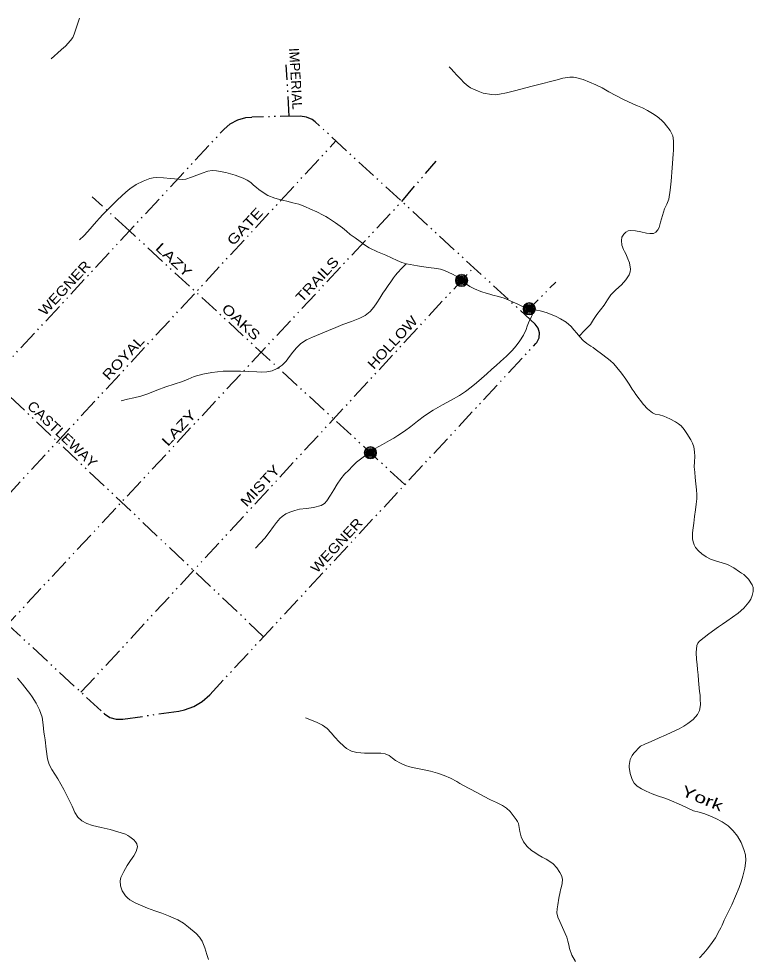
# Model space of a CAD drawing. Extents: x 3427609 to 3633543, y 2397145 to 2594380.
# Drawn here: x 3607468 to 3616882, y 2520221 to 2532238 of the extents above; entities that cross this region are included whole.
import ezdxf
from ezdxf.enums import TextEntityAlignment as Align

# ---------------------------------------------------------------- set-up
doc = ezdxf.new("R2010")
doc.units = 0
doc.header["$LTSCALE"] = 51
doc.linetypes.add('DASH_DOUBLE_DOT', pattern=[9.2, 5, -1.2, 0.3, -1.2, 0.3, -1.2])
for name, color, linetype, lineweight in [('17', 7, 'Continuous', 13), ('24', 7, 'DASH_DOUBLE_DOT', 25), ('37', 7, 'DASH_DOUBLE_DOT', 13)]:
    doc.layers.add(name, color=color, linetype=linetype, lineweight=lineweight)
doc.layers.add('19', color=7, linetype='Continuous')
doc.layers.add('34', color=7, linetype='Continuous')

msp = doc.modelspace()

# ---------------------------------------------------------------- linework, layer by layer
at = {"layer": '17'}
for centre, radius in [((3613144.42, 2528883.6), 78.75), ((3613144.42, 2528883.6), 68.17), ((3613144.42, 2528883.6), 56.02), ((3613144.42, 2528883.6), 44.87), ((3613144.42, 2528883.6), 34.07), ((3613144.42, 2528883.6), 24.38), ((3613144.42, 2528883.6), 16.2), ((3613144.42, 2528883.6), 8.59), ((3614011.55, 2528520.13), 78.75), ((3614011.55, 2528520.13), 68.17), ((3614011.55, 2528520.13), 56.02), ((3614011.55, 2528520.13), 44.87), ((3614011.55, 2528520.13), 34.07), ((3614011.55, 2528520.13), 24.38), ((3614011.55, 2528520.13), 16.2), ((3614011.55, 2528520.13), 8.59), ((3611975.06, 2526674.63), 78.75), ((3611975.06, 2526674.63), 68.17), ((3611975.06, 2526674.63), 56.02), ((3611975.06, 2526674.63), 44.87), ((3611975.06, 2526674.63), 34.07), ((3611975.06, 2526674.63), 24.38), ((3611975.06, 2526674.63), 16.2), ((3611975.06, 2526674.63), 8.59)]:
    msp.add_circle(centre, radius, dxfattribs=at)
at = {"layer": '24'}
for p, q in [((3610935.07, 2530986.06), (3610897.29, 2531645.2)), ((3606994.93, 2525770.27), (3611533.38, 2530671.02)), ((3608266.01, 2523604.1), (3613297.48, 2529049.26)), ((3613945.48, 2528453.55), (3614351.15, 2528862.36))]:
    msp.add_line(p, q, dxfattribs=at)
for points in [[(3603038.63, 2526423.88), (3603964.06, 2527398.25), (3604017.56, 2527437.3), (3604081.41, 2527454.91), (3604147.37, 2527448.81), (3604206.91, 2527419.79), (3604223.26, 2527406.24), (3605429.15, 2526283.9), (3605501.92, 2526232.49), (3605585.73, 2526202.27), (3605674.56, 2526195.41), (3605762.01, 2526212.4), (3605841.81, 2526252.02), (3605898.89, 2526300.95), (3610094.74, 2530816.79), (3610177.83, 2530888.64), (3610274.51, 2530940.79), (3610380.19, 2530970.78), (3610455.43, 2530977.74)], [(3614096.63, 2528076.19), (3614106.87, 2528088.28), (3614136.17, 2528145.7), (3614142.65, 2528209.84), (3614125.42, 2528271.96), (3614086.83, 2528323.59), (3611267.57, 2530915.39), (3611229.92, 2530944.46), (3611155.78, 2530977.95), (3611075.12, 2530988.49), (3610455.44, 2530977.75)], [(3606938.44, 2524059.64), (3612376.65, 2529895.79), (3612816.45, 2530411.82)], [(3612417.46, 2526267.26), (3608887.58, 2529517.57), (3608411.2, 2529954.57)], [(3603897.9, 2523942.11), (3606226.26, 2525183.18), (3606278.88, 2525205.73), (3606367.17, 2525222.41), (3606456.72, 2525215.22), (3606541.21, 2525184.69), (3606614.67, 2525132.96), (3608556.74, 2523334.93), (3608565.11, 2523327.47), (3608636.16, 2523282.24), (3608717.04, 2523258.77), (3608801.26, 2523258.95), (3609517.81, 2523363.09), (3609592.04, 2523378.18), (3609711.42, 2523421.89), (3609820.48, 2523487.2), (3609915.36, 2523571.81), (3614096.64, 2528076.19)], [(3610606.6, 2524316.47), (3607120.87, 2527616.12), (3606651.26, 2528078.21)]]:
    msp.add_lwpolyline(points, dxfattribs=at)
at = {"layer": '37'}
for points in [[(3607885.17, 2531722.51), (3607924.83, 2531760.22), (3607964.5, 2531797.94), (3608016.33, 2531841.87), (3608068.72, 2531885.69), (3608133.47, 2531957.24), (3608159.51, 2531997.58), (3608179.71, 2532040.99), (3608213.37, 2532143.42), (3608246.24, 2532245.76)], [(3614651.79, 2528170.51), (3614722.89, 2528245.25), (3614794, 2528320), (3614836.3, 2528382.73), (3614875.06, 2528448.34), (3614922.22, 2528508.05), (3614969.49, 2528567.66), (3615012.91, 2528632.8), (3615057.12, 2528697.43), (3615122.79, 2528763.99), (3615192.34, 2528828.04), (3615248.39, 2528889.43), (3615293.21, 2528956.73), (3615304.74, 2528991.79), (3615307.64, 2529029.19), (3615294.03, 2529107.61), (3615275.77, 2529159.89), (3615247.61, 2529225.67), (3615232.57, 2529252.36), (3615217.61, 2529279.36), (3615198.77, 2529336.16), (3615191.85, 2529393.95), (3615198.85, 2529437.45), (3615221.5, 2529478.06), (3615246.82, 2529502), (3615278.38, 2529518.48), (3615310.15, 2529523.85), (3615373.41, 2529518.74), (3615443.05, 2529504.9), (3615512.68, 2529490.75), (3615558.56, 2529483.55), (3615604.66, 2529485.3), (3615634.09, 2529500.79), (3615660.6, 2529530.43), (3615676.07, 2529562.81), (3615695.29, 2529631.43), (3615719.93, 2529716.14), (3615745.25, 2529800.22), (3615773.66, 2529862.15), (3615798.61, 2529925.44), (3615817.91, 2530040.3), (3615829, 2530156.03), (3615842.3, 2530328.1), (3615854.8, 2530500.26), (3615858.09, 2530554.52), (3615860.87, 2530608.78), (3615861.24, 2530672.22), (3615850.76, 2530735.55), (3615817.31, 2530804.79), (3615770.52, 2530866.38), (3615738.91, 2530904.28), (3615704.5, 2530939.27), (3615650.1, 2530984.53), (3615592.01, 2531024.59), (3615528.35, 2531062.03), (3615462.59, 2531095.06), (3615399.91, 2531120.9), (3615337.46, 2531147.1), (3615273.27, 2531177.24), (3615209.53, 2531208.35), (3615119.21, 2531254.49), (3615029.49, 2531301.74), (3614986.78, 2531326.08), (3614944.07, 2531350.51), (3614863.68, 2531389.62), (3614781.53, 2531425.69), (3614702.83, 2531457.99), (3614621.95, 2531482.42), (3614577.14, 2531488.7), (3614531.46, 2531488.51), (3614441.02, 2531474), (3614369.86, 2531456.63), (3614298.89, 2531438.48), (3614166.03, 2531403.02), (3614033.12, 2531367.75), (3613919.36, 2531338.47), (3613805.48, 2531309.58), (3613718.09, 2531288.49), (3613630.38, 2531269.53), (3613578.5, 2531263.31), (3613525.81, 2531264.74), (3613421.28, 2531285.73), (3613357.73, 2531308.18), (3613296.19, 2531335.12), (3613260.01, 2531351.36), (3613226.82, 2531372.26), (3613177.97, 2531418.11), (3613131.38, 2531465.81), (3613085.87, 2531512.24), (3613041.21, 2531559.44), (3613013.59, 2531590.03), (3612985.98, 2531620.63)], [(3611779.31, 2529427.9), (3611714.44, 2529473.74), (3611666.69, 2529515.71), (3611619.15, 2529558.03), (3611528.59, 2529620.74), (3611435.97, 2529680.47), (3611402.29, 2529701.66), (3611367.86, 2529721.6), (3611288.56, 2529760.57), (3611207.96, 2529796.83), (3611133.07, 2529831.21), (3611056.2, 2529860.31), (3610980.05, 2529879.58), (3610903.57, 2529897.33), (3610827.78, 2529916.6), (3610752.21, 2529937.01), (3610659.81, 2529973.73), (3610574.89, 2530026.49), (3610545.03, 2530049.42), (3610515.94, 2530073.07), (3610478.69, 2530105.64), (3610440.8, 2530137.88), (3610395, 2530168.28), (3610346.01, 2530192.7), (3610242.25, 2530232.28), (3610122.25, 2530268.33), (3610000.71, 2530290.23), (3609945.48, 2530293.19), (3609891.1, 2530284.36), (3609820.48, 2530259.93), (3609750.54, 2530234.32), (3609681.03, 2530206.28), (3609610.06, 2530180.31), (3609563.36, 2530175.7), (3609516.22, 2530180.01), (3609463.93, 2530185.05), (3609411.64, 2530190.1), (3609322.34, 2530197.62), (3609232.98, 2530202.86), (3609189.97, 2530200.11), (3609147.7, 2530190.04), (3609064.59, 2530157.63), (3608973.09, 2530114.56), (3608890.5, 2530059.41), (3608839.6, 2530014.93), (3608790.28, 2529969.08), (3608731.56, 2529912.75), (3608673.27, 2529855.99), (3608609.04, 2529791.98), (3608545.96, 2529726.84), (3608504.8, 2529682.11), (3608464.25, 2529636.84), (3608410.49, 2529573.77), (3608355.37, 2529511.98), (3608301.47, 2529456.83), (3608247.57, 2529401.68)], [(3616411.14, 2525283.14), (3616372.46, 2525295.84), (3616334.03, 2525309.57), (3616276.47, 2525340.27), (3616223.11, 2525380.36), (3616179.98, 2525417.25), (3616143.74, 2525459.59), (3616124.68, 2525493.69), (3616110.7, 2525532.27), (3616102.97, 2525570.86), (3616103.52, 2525648.03), (3616112.54, 2525710.96), (3616121.18, 2525773.95), (3616130.96, 2525858.72), (3616140.72, 2525943.53), (3616148.85, 2526014.4), (3616156.79, 2526085.29), (3616157.96, 2526141.43), (3616153.53, 2526197.62), (3616146.26, 2526276.83), (3616138.92, 2526356.04), (3616132.43, 2526424.68), (3616125.97, 2526493.33), (3616127.11, 2526559.43), (3616131.63, 2526625.64), (3616130.95, 2526687.79), (3616121.56, 2526749.77), (3616105.16, 2526795.58), (3616083.3, 2526838.26), (3616031.4, 2526920.08), (3615997.46, 2526971), (3615958.35, 2527017.98), (3615923.9, 2527046.85), (3615886.06, 2527070.94), (3615812.2, 2527110.29), (3615736.76, 2527145.04), (3615681.58, 2527158.62), (3615625.04, 2527168.77), (3615590.68, 2527184.81), (3615528.08, 2527236.23), (3615473.37, 2527294.25), (3615377.78, 2527421.76), (3615353.82, 2527456.25), (3615330.33, 2527491.02), (3615289.68, 2527554.48), (3615248.85, 2527617.86), (3615193.51, 2527694.37), (3615133.92, 2527767.92), (3615092.95, 2527814.29), (3615047.81, 2527856.34), (3614952.25, 2527931.32), (3614854.95, 2528003.72), (3614828.19, 2528023.11), (3614801.41, 2528042.46), (3614750.97, 2528075.96), (3614702.41, 2528112.15), (3614659.04, 2528158.98), (3614618.81, 2528208.53), (3614583.24, 2528250.97), (3614547.3, 2528293.24), (3614482.92, 2528347.68), (3614409.48, 2528391.34), (3614357.03, 2528419.43), (3614302.84, 2528443.7), (3614228.45, 2528470.73), (3614152.65, 2528492.66), (3614102.92, 2528502.44), (3614053.18, 2528512.09), (3613987.03, 2528528.42), (3613923, 2528550.81), (3613864.38, 2528577.56), (3613805.76, 2528604.31), (3613748.65, 2528630.73), (3613691.2, 2528656.54), (3613617.73, 2528679.08), (3613542.49, 2528696.26), (3613507.3, 2528705.57), (3613472.12, 2528714.88), (3613390.72, 2528741.43), (3613311.18, 2528774.23), (3613250.16, 2528805.45), (3613192.37, 2528842.25), (3613144.28, 2528883.33), (3613095.81, 2528923.87), (3613035.13, 2528959.45), (3612971.75, 2528990.48), (3612922.79, 2529012.77), (3612871.97, 2529028.41), (3612794.48, 2529039.98), (3612716.95, 2529050.84), (3612577.57, 2529071.79), (3612438.61, 2529096.25), (3612377.65, 2529115.08), (3612318.9, 2529140.46), (3612246.3, 2529172.9), (3612173.71, 2529205.37), (3612064.92, 2529251.63), (3611957.94, 2529302.12), (3611899.95, 2529340.45), (3611844.22, 2529382.12), (3611779.31, 2529427.9)], [(3608782.59, 2527341.68), (3608863.57, 2527359.61), (3608944.55, 2527377.55), (3609033.35, 2527401.59), (3609120.73, 2527430.84), (3609237.7, 2527475.69), (3609354.45, 2527520.85), (3609459.53, 2527554.66), (3609564.76, 2527587.97), (3609640.01, 2527619.81), (3609715.67, 2527651.4), (3609827.13, 2527681.97), (3609940.8, 2527702.91), (3610014.54, 2527713.15), (3610088.55, 2527718.7), (3610199.59, 2527720.12), (3610310.6, 2527718.58), (3610415.75, 2527714.63), (3610520.89, 2527710.34), (3610584.98, 2527709.46), (3610649.08, 2527711.24), (3610715.74, 2527725.36), (3610779.16, 2527755.81), (3610842.58, 2527798.46), (3610896.48, 2527850.4), (3610940.1, 2527906.61), (3610983.1, 2527962.97), (3611029.55, 2528020.28), (3611081.65, 2528073.1), (3611154.68, 2528119.89), (3611233.56, 2528155.07), (3611336.56, 2528197.89), (3611439.59, 2528240.62), (3611531.45, 2528278.6), (3611623.32, 2528316.54), (3611731.48, 2528357.6), (3611839.99, 2528398.31), (3611910.13, 2528435.43), (3611971.97, 2528486.54), (3612018.5, 2528539.45), (3612058.63, 2528596.47), (3612095.57, 2528657.56), (3612133.2, 2528718.09), (3612167.16, 2528768.4), (3612201.53, 2528818.44), (3612235.49, 2528866.79), (3612269.91, 2528914.83), (3612295.29, 2528949.31), (3612322.95, 2528981.86), (3612378.66, 2529039.84), (3612434.38, 2529097.82)], [(3610501.61, 2525450.31), (3610561.95, 2525515.48), (3610622.29, 2525580.65), (3610678.93, 2525652.85), (3610732.1, 2525728), (3610772.58, 2525780.79), (3610814.88, 2525832.58), (3610842.48, 2525859.18), (3610890.99, 2525890.33), (3610944.33, 2525914.16), (3611005, 2525934.32), (3611066.64, 2525949.33), (3611156.17, 2525960.7), (3611246, 2525972.28), (3611342.4, 2526000.3), (3611385, 2526024.2), (3611417.65, 2526058.57), (3611462.25, 2526129.39), (3611506.41, 2526200.26), (3611550.51, 2526270.59), (3611595.2, 2526340.63), (3611643.55, 2526398.7), (3611697.69, 2526452.16), (3611747.34, 2526503.06), (3611799.07, 2526551.77), (3611848.63, 2526591.84), (3611899.49, 2526630.2), (3611966.96, 2526681.18), (3612036.56, 2526729.1), (3612128.45, 2526781.06), (3612221.16, 2526831.47), (3612274.4, 2526862.34), (3612327.14, 2526894.13), (3612411.82, 2526950.87), (3612494.32, 2527010.74), (3612579.84, 2527079.68), (3612666.43, 2527147.27), (3612781.45, 2527220.36), (3612899.26, 2527288.83), (3613008.84, 2527347.72), (3613117.93, 2527407.66), (3613194.31, 2527457.75), (3613266.78, 2527513.38), (3613334.5, 2527570.05), (3613400.95, 2527628.09), (3613465.34, 2527686.77), (3613529.77, 2527745.37), (3613586.97, 2527794.71), (3613644.38, 2527843.88), (3613718.55, 2527913), (3613789.98, 2527985.24), (3613842.7, 2528045.58), (3613890.93, 2528109.96), (3613935.92, 2528180.66), (3613973.01, 2528255.51), (3613985.69, 2528297.66), (3613999.33, 2528339.26), (3614040.36, 2528422.92), (3614081.4, 2528506.58)], [(3616195.15, 2520199.3), (3616247.79, 2520259.75), (3616292.18, 2520311.92), (3616334.52, 2520365.72), (3616395.98, 2520457.16), (3616450.25, 2520552.84), (3616466.59, 2520585.35), (3616482.17, 2520618.19), (3616510.1, 2520681.52), (3616538.14, 2520744.77), (3616573.35, 2520812.77), (3616608.5, 2520880.87), (3616655.94, 2520991.29), (3616699.84, 2521103.27), (3616725.37, 2521173.6), (3616748.94, 2521245.6), (3616774.78, 2521347.66), (3616787.72, 2521449.9), (3616782.21, 2521519.09), (3616762.86, 2521588.3), (3616726.98, 2521677.31), (3616679.28, 2521760.07), (3616624.46, 2521830.28), (3616559.4, 2521890.2), (3616484.1, 2521941.95), (3616404.45, 2521985.37), (3616332.62, 2522017.94), (3616259.34, 2522046.31), (3616187.47, 2522065.95), (3616115.91, 2522086.13), (3615960.83, 2522157.08), (3615805.52, 2522227.51), (3615737.15, 2522249.55), (3615668.63, 2522271.41), (3615588.34, 2522301.73), (3615508.93, 2522334.75), (3615449.9, 2522365.01), (3615394.1, 2522402.84), (3615355.84, 2522439.46), (3615327.92, 2522484.99), (3615302.44, 2522563.97), (3615292.14, 2522644.36), (3615291.8, 2522666.86), (3615294, 2522689.35), (3615305.42, 2522742.21), (3615327.93, 2522791.75), (3615351.48, 2522822.49), (3615377.14, 2522850.79), (3615405.68, 2522883.45), (3615438.21, 2522911.34), (3615490.62, 2522938.5), (3615544.4, 2522962.11), (3615610.64, 2522991.03), (3615676.89, 2523019.95), (3615756.88, 2523056.37), (3615836.88, 2523092.8), (3615885.4, 2523114.81), (3615933.94, 2523136.8), (3615990.74, 2523167.93), (3616045.11, 2523204.84), (3616112.7, 2523257.28), (3616168.24, 2523320.28), (3616192.92, 2523371.36), (3616205.49, 2523444.84), (3616203.61, 2523518.32), (3616202.15, 2523542.09), (3616200.15, 2523565.86), (3616194.5, 2523612.72), (3616189.29, 2523659.55), (3616185.17, 2523707.08), (3616181.04, 2523754.61), (3616174.55, 2523825.9), (3616168.01, 2523897.18), (3616161.76, 2523959.89), (3616155.28, 2524022.58), (3616149.77, 2524113.8), (3616157.43, 2524205.08), (3616171.14, 2524235.51), (3616194.81, 2524259.95), (3616314.32, 2524353.08), (3616436.2, 2524441.31), (3616489.11, 2524477.92), (3616542, 2524514.55), (3616614.68, 2524565.7), (3616686.93, 2524617.56), (3616759.67, 2524682.79), (3616824.6, 2524758.79), (3616850.69, 2524799.33), (3616869.42, 2524842.86), (3616881.87, 2524895.06), (3616879.92, 2524949.2), (3616868.32, 2524983), (3616821.75, 2525054.15), (3616760.37, 2525112.03), (3616733.2, 2525131.21), (3616705.54, 2525149.42), (3616631.27, 2525198.48), (3616553.29, 2525240.66), (3616482.62, 2525263.37), (3616411.14, 2525283.14)], [(3609120.27, 2520838.98), (3609029.95, 2520874.94), (3608959.58, 2520906.96), (3608891.28, 2520945.26), (3608861.21, 2520967.39), (3608835.49, 2520993.85), (3608794.19, 2521057.29), (3608771.42, 2521121.31), (3608767.98, 2521187.44), (3608778.02, 2521228.9), (3608813.33, 2521306.75), (3608856.01, 2521382.31), (3608900.37, 2521446.07), (3608945.02, 2521509.47), (3608974.22, 2521564.96), (3608988.61, 2521624.43), (3608982.07, 2521660.84), (3608966.41, 2521687.03), (3608945.12, 2521710.71), (3608893.26, 2521751.86), (3608865.98, 2521769.88), (3608837.21, 2521783.94), (3608739.42, 2521816.93), (3608640.54, 2521845.32), (3608526.54, 2521872), (3608412.3, 2521898.22), (3608341.67, 2521920.05), (3608275.18, 2521955.34), (3608224.67, 2522005.1), (3608188.7, 2522064.91), (3608151.87, 2522143.8), (3608114.63, 2522222.29), (3608080.61, 2522289.21), (3608046.24, 2522355.98), (3608008.55, 2522426.35), (3607969.82, 2522496.13), (3607930.94, 2522554.28), (3607891.16, 2522612.44), (3607857.07, 2522679.86), (3607835.89, 2522751.64), (3607820.93, 2522873.76), (3607806.58, 2522995.75), (3607798.48, 2523043.87), (3607790.39, 2523091.99), (3607779.22, 2523188.95), (3607767.23, 2523285.96), (3607753.21, 2523334.21), (3607732.56, 2523380.56), (3607689.97, 2523466.25), (3607639.83, 2523546.87), (3607608.28, 2523588.84), (3607576.27, 2523630.4), (3607514.96, 2523708.79), (3607453.31, 2523786.93)], [(3614604.12, 2520151.89), (3614557.1, 2520233.72), (3614525.87, 2520321.1), (3614516.94, 2520368.75), (3614507.05, 2520415.97), (3614490.69, 2520464.27), (3614472.36, 2520511.9), (3614437.61, 2520589.95), (3614402.27, 2520668.02), (3614379.43, 2520721.08), (3614366.05, 2520775.82), (3614368.82, 2520828.11), (3614377.47, 2520880.47), (3614391.04, 2520964.19), (3614406.32, 2521047.58), (3614412.88, 2521072.88), (3614419.98, 2521098.07), (3614431.4, 2521154.25), (3614435.22, 2521210.72), (3614424.97, 2521253.59), (3614403.38, 2521294.79), (3614365.81, 2521354.93), (3614318.23, 2521404.38), (3614272.76, 2521435.32), (3614226.02, 2521463.61), (3614175.27, 2521492.43), (3614124.57, 2521521.34), (3614081.22, 2521548.6), (3614039.01, 2521578.04), (3613983.07, 2521626.4), (3613938.02, 2521686.03), (3613908.9, 2521751.07), (3613889.47, 2521818.74), (3613881.65, 2521869.71), (3613871.87, 2521920.25), (3613859.33, 2521948.58), (3613843.16, 2521975.28), (3613806.81, 2522026.55), (3613766.12, 2522074.43), (3613720.19, 2522118.79), (3613668.25, 2522154.71), (3613590.18, 2522191.13), (3613512.37, 2522227.37), (3613426.36, 2522273.54), (3613340.28, 2522319.58), (3613250.26, 2522366.28), (3613160.25, 2522412.98), (3613121.41, 2522436.51), (3613082.78, 2522460.56), (3613002.3, 2522501.79), (3612918.89, 2522537.05), (3612833.25, 2522566.67), (3612746.14, 2522590.91), (3612641.38, 2522613.09), (3612536.55, 2522634.88), (3612479.8, 2522649.8), (3612423.65, 2522667.29), (3612358.87, 2522694.82), (3612297.03, 2522728.56), (3612256.8, 2522761.75), (3612215.27, 2522794.58), (3612163.25, 2522815.44), (3612109.02, 2522824.47), (3612005.27, 2522824.38), (3611901.54, 2522823.52), (3611851.84, 2522826.31), (3611802.25, 2522832.37), (3611733.63, 2522850.49), (3611670.17, 2522882.12), (3611633.04, 2522911.41), (3611576.06, 2522968.66), (3611521.35, 2523027.15), (3611470.98, 2523084.3), (3611418.95, 2523140.41), (3611359.14, 2523183.47), (3611292.11, 2523214.9), (3611218.22, 2523246.01), (3611144.33, 2523277.13)], [(3609899.07, 2520177.33), (3609878.78, 2520243.09), (3609851.19, 2520328.59), (3609817.71, 2520412.6), (3609785.19, 2520465.57), (3609743.17, 2520511.46), (3609645.44, 2520592.09), (3609578.58, 2520642.7), (3609507.69, 2520686.22), (3609449.09, 2520714.74), (3609389.13, 2520739.7), (3609300, 2520771.84), (3609210.92, 2520804.03), (3609120.27, 2520838.98)]]:
    msp.add_lwpolyline(points, dxfattribs=at)

# ---------------------------------------------------------------- texts
at = {"layer": '19'}
msp.add_text('IMPERIAL', height=126.7, rotation=273.281, dxfattribs=at).set_placement((3610977.74, 2531070.58), align=Align.RIGHT)
for s, rotation, width, p in [('GATE', 47.198, 1.25, (3610413.41, 2529531.45)), ('LAZY', 317.361, 1.3, (3609412.46, 2529098.74)), ('WEGNER', 47.104, 1.15, (3608102.58, 2528742.38)), ('TRAILS', 47.022, 1.2, (3611339.79, 2528852.63)), ('OAKS', 317.361, 1.25, (3610274.14, 2528305.31)), ('HOLLOW', 47.261, 1.15, (3612305.11, 2528045.18)), ('ROYAL', 47.198, 1.2, (3608854.71, 2527848.31)), ('CASTLEWAY', 316.571, 1.1, (3607983.09, 2526865.24)), ('LAZY', 47.021, 1.3, (3609566.94, 2526950.05)), ('MISTY', 47.261, 1.25, (3610608.69, 2526209.29)), ('WEGNER', 47.13, 1.15, (3611588.26, 2525443.7))]:
    msp.add_text(s, height=126.7, rotation=rotation, dxfattribs=dict(at, width=width)).set_placement(p, align=Align.CENTER)
at = {"layer": '34', "width": 1.45}
msp.add_text('York', height=139.9, rotation=337.578, dxfattribs=at).set_placement((3616202.35, 2522181.68), align=Align.CENTER)

doc.saveas('drawing.dxf')
